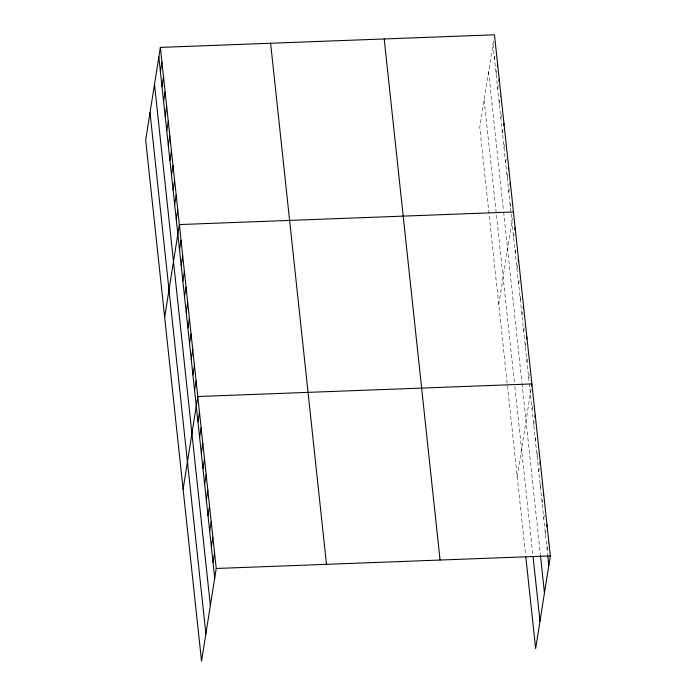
<?xml version="1.0" encoding="UTF-8"?>
<svg xmlns="http://www.w3.org/2000/svg" width="696" height="696" viewBox="0 0 696 696"><rect width="100%" height="100%" fill="white"/><g stroke="black" fill="none" stroke-linecap="round" stroke-linejoin="round"><path stroke-width="0.52" stroke-dasharray="3.48 2.61" d="M493.447 41.203L479.77 127.516L525.584 554.808M494.517 59.169L495.03 55.967M496.1 73.933L496.779 69.67M497.683 88.697L498.527 83.363M499.267 103.46L500.624 94.926M500.85 118.224L501.529 113.961M502.434 132.988L502.938 129.787M504.017 147.752L504.522 144.55M505.6 162.516L506.279 158.253M507.184 177.28L508.028 171.947M508.767 192.044L509.611 186.711M510.351 206.816L510.855 203.606M498.771 304.683L512.439 218.37M513.605 237.205L514.118 234.004M515.284 252.839L515.962 248.568M516.963 268.473L517.633 264.202M518.633 284.107L519.312 279.835M520.312 299.741L521.156 294.399M521.991 315.375L522.835 310.033M523.662 331.009L524.514 325.667M525.341 346.634L526.185 341.301M527.02 362.268L527.69 357.996M528.69 377.902L529.369 373.63M517.206 476.647L531.048 389.264M532.048 409.17L532.718 404.898M533.719 424.804L534.232 421.602M535.398 440.429L535.903 437.227M537.077 456.063L537.582 452.861M538.747 471.697L539.426 467.425M540.427 487.33L541.105 483.059M542.106 502.964L542.95 497.623M543.776 518.598L544.62 513.257M545.455 534.232L546.299 528.89M547.134 549.857L548.483 541.323M492.933 44.405L547.691 555.069M488.592 71.836L503.521 211.036M503.634 212.089L521.887 382.4M522 383.444L540.331 554.355M484.12 100.093L514.509 383.557M514.849 386.689L532.945 555.521"/><path stroke-width="1.04" d="M160.358 47.398L145.673 140.114L201.544 661.2L216.23 568.484L160.358 47.398L494.456 34.8L550.327 555.887L535.642 648.602L525.811 556.896M160.419 71.766L161.942 62.162M162.003 86.53L163.525 76.925M163.586 101.294L165.109 91.689M165.169 116.058L166.692 106.453M166.753 130.822L168.275 121.217M168.336 145.586L169.859 135.981M169.92 160.35L171.434 150.745M171.503 175.114L173.017 165.509M173.078 189.877L174.6 180.273M174.661 204.641L176.184 195.037M176.245 219.405L177.767 209.8M164.665 317.28L179.351 224.564L513.457 211.967M179.507 249.803L181.03 240.198M181.186 265.437L182.709 255.832M182.857 281.071L184.379 271.466M184.536 296.705L186.058 287.1M186.215 312.339L187.737 302.734M187.885 327.973L189.408 318.359M189.564 343.598L191.087 333.993M191.243 359.232L192.766 349.627M192.914 374.866L194.436 365.261M194.593 390.5L196.115 380.895M183.109 489.245L197.786 396.529L531.892 383.931L531.553 386.062M197.942 421.767L199.465 412.163M199.621 437.401L201.144 427.788M201.301 453.026L202.814 443.422M202.971 468.66L204.494 459.055M204.65 484.294L206.173 474.689M206.329 499.928L207.843 490.323M208 515.562L209.522 505.957M209.679 531.196L211.201 521.582M211.358 546.83L212.872 537.216M213.028 562.455L214.551 552.85M497.283 66.459L497.623 64.328M498.867 81.223L499.206 79.092M503.617 125.524L503.956 123.383M508.367 169.815L508.706 167.675M509.95 184.579L510.29 182.439M514.788 229.741L515.127 227.601M518.146 261L518.485 258.868M523.174 307.902L523.514 305.762M526.524 339.17L526.863 337.029M534.902 417.33L535.241 415.19M539.931 464.223L540.27 462.092M543.289 495.491L543.62 493.36M546.638 526.759L546.978 524.619M216.23 568.484L550.327 555.887M547.804 556.113L548.805 565.491M540.444 555.399L544.463 592.922M533.058 556.565L539.983 621.18M384.201 38.959L440.072 560.045M270.613 43.239L326.485 564.326M158.836 57.002L214.707 578.089M154.495 84.433L210.366 605.52M150.014 112.691L205.886 633.778"/></g></svg>
